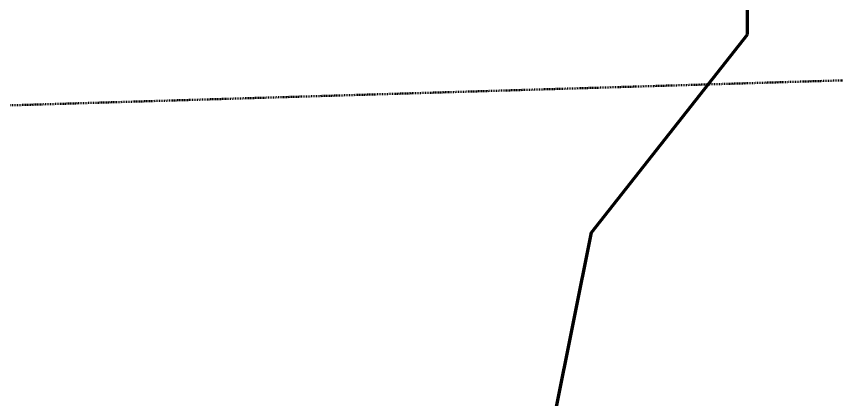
# Model space of a CAD drawing. Header units: inches. Extents: x -4235 to -464, y 9706 to 12425.
# Drawn here: x -3861.6 to -3762.4, y 9839.6 to 9885.9 of the extents above; entities that cross this region are included whole.
import ezdxf

# ---------------------------------------------------------------- set-up
doc = ezdxf.new("R2010")
doc.units = ezdxf.units.IN
doc.header["$MEASUREMENT"] = 0
doc.linetypes.add('Dash 1_16_', pattern=[0.125, 0.0625, -0.0625])
for name, color, linetype, lineweight in [('0-1', 7, 'Continuous', 5), ('C-PROP-LINE-1', 91, 'Dash 1_16_', 50), ('C-TOPO-MAJR-1', 253, 'Continuous', 70)]:
    doc.layers.add(name, color=color, linetype=linetype, lineweight=lineweight)

# ---------------------------------------------------------------- blocks, each defined once
blk = doc.blocks.new('CTR  - Topography_rvt-1-BACKGROUND - 1ST FLOOR')
at = {"layer": 'C-TOPO-MAJR-1'}
blk.add_line((-3773.182, 9883.66), (-3773.182, 9887.439), dxfattribs=at)
at = {"layer": 'C-TOPO-MAJR-1', "flags": 128}
blk.add_lwpolyline([(-3809.59, 9772.468), (-3792.054, 9859.749), (-3773.182, 9883.66)], dxfattribs=at)
blk = doc.blocks.new('Family - ___-2855424-BACKGROUND - 1ST FLOOR')
at = {"layer": 'C-PROP-LINE-1'}
blk.add_line((-3987.114, 9871.38), (-600.598, 9972.763), dxfattribs=at)

msp = doc.modelspace()

# ---------------------------------------------------------------- block references
at = {"layer": '0-1'}
msp.add_blockref('CTR  - Topography_rvt-1-BACKGROUND - 1ST FLOOR', (0, 0), dxfattribs=at)
at = {"layer": 'C-PROP-LINE-1'}
msp.add_blockref('Family - ___-2855424-BACKGROUND - 1ST FLOOR', (0, 0), dxfattribs=at)

doc.saveas('drawing.dxf')
